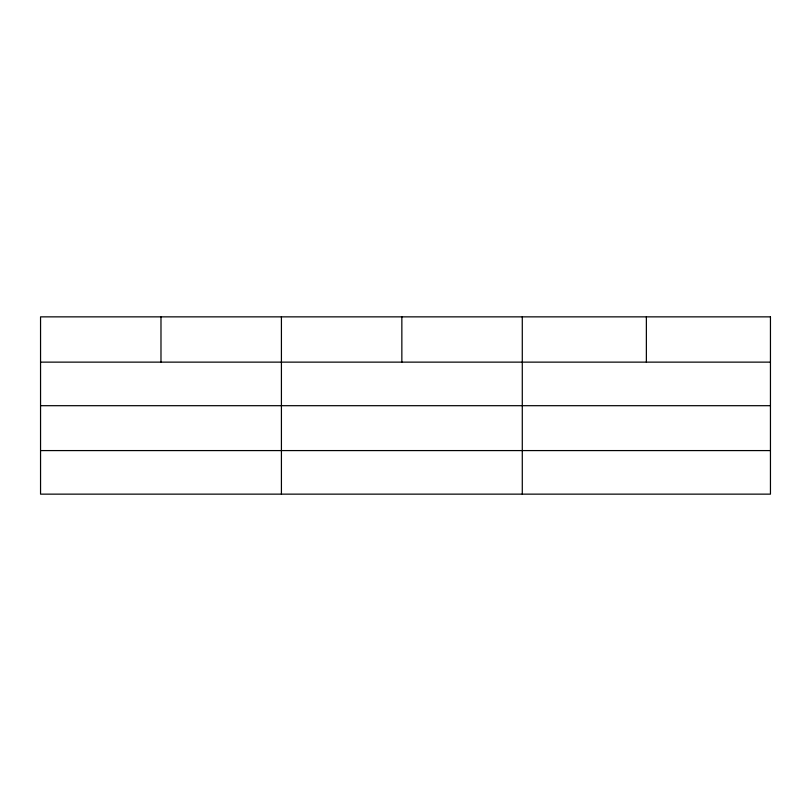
<?xml version="1.0" encoding="UTF-8"?>
<svg xmlns="http://www.w3.org/2000/svg" width="811" height="811" viewBox="0 0 811 811"><rect width="100%" height="100%" fill="white"/><g stroke="black" fill="none" stroke-linecap="round" stroke-linejoin="round"><path stroke-width="1.22" d="M40.55 362.132L770.45 362.132M40.55 405.693L770.45 405.693M40.55 450.581L770.45 450.581M646.367 316.858L646.367 362.132M522.284 316.858L522.284 494.142M401.85 316.858L401.85 362.132M281.417 316.858L281.417 494.142M160.983 316.858L160.983 362.132M770.45 316.858L40.55 316.858L40.55 494.142L770.45 494.142L770.45 316.858"/></g></svg>
